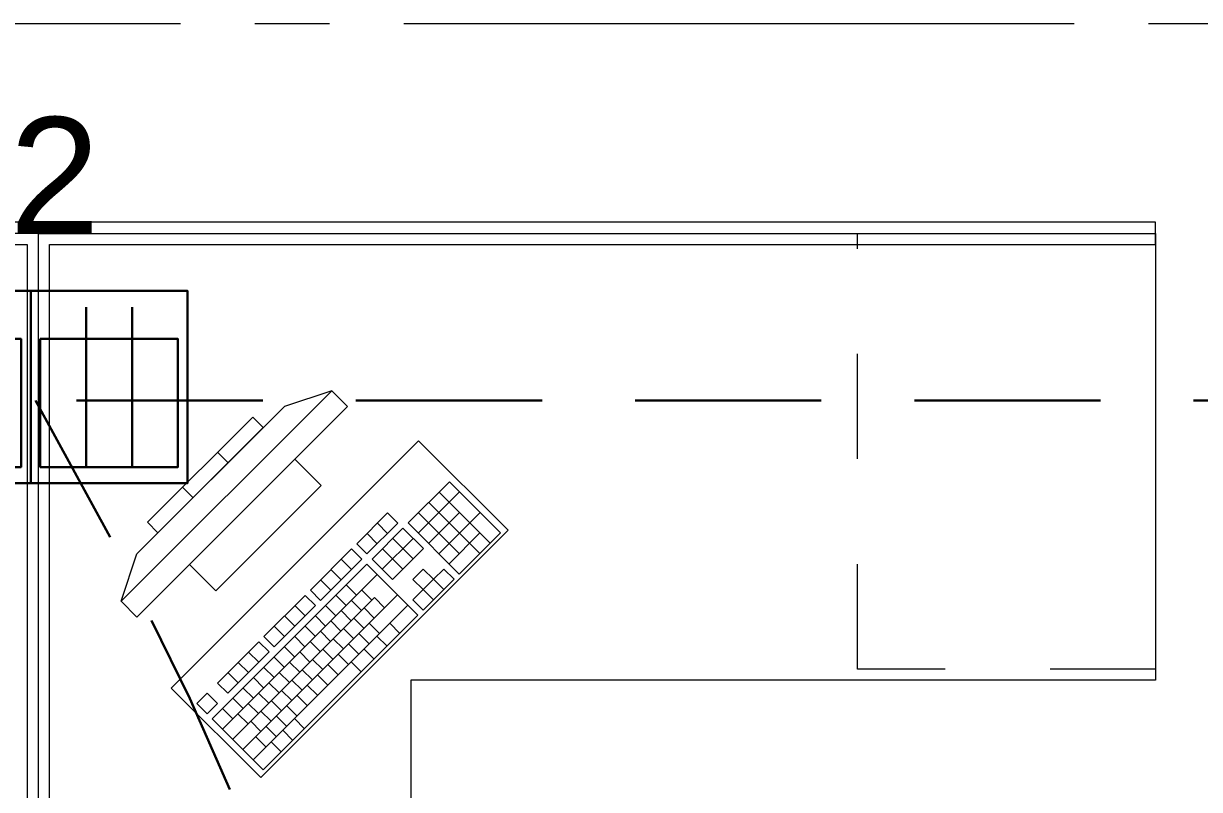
# Model space of a CAD drawing. Header units: inches. Extents: x -19 to 5698, y -728 to 92.
# Drawn here: x 196.864 to 198.443, y 19.871 to 20.9 of the extents above; entities that cross this region are included whole.
import ezdxf

# ---------------------------------------------------------------- set-up
doc = ezdxf.new("R2010")
doc.units = ezdxf.units.IN
doc.header["$MEASUREMENT"] = 0
for name, pattern in [('HIDDEN', [0.375, 0.25, -0.125]), ('Punto & Raya', [0.65, 0.5, -0.075, 0, -0.075]), ('Rayas', [0.282222, 0.141111, -0.141111])]:
    doc.linetypes.add(name, pattern=pattern)
doc.layers.get('0').update_dxf_attribs({"color": 61})
doc.layers.add('00 conduct tomacorr', color=120, linetype='HIDDEN', lineweight=30)
doc.layers.add('00 IE LUZ EMERGENCIA', color=253, linetype='Continuous', lineweight=0)
doc.layers.add('02 _ ARQ _ ALB _ Ejes Generales', color=251, linetype='Continuous')
doc.layers.add('Interior - Mobiliario', color=7, linetype='Continuous')
doc.styles.add('Annotative', font='arial.ttf')

# ---------------------------------------------------------------- blocks, each defined once
blk = doc.blocks.new('CAJA POP UP 6 MODULOS')
at = {"layer": '00 conduct tomacorr', "linetype": 'Continuous'}
for p, q in [((-0.095, -0.165), (-0.095, -0.0151)), ((-0.052, -0.165), (-0.052, -0.0151)), ((0.052, -0.165), (0.052, -0.0151)), ((0.095, -0.165), (0.095, -0.0151)), ((0, -0.165), (0, -0.18))]:
    blk.add_line(p, q, dxfattribs=at)
for points in [[(-0.147, 0), (0.147, 0), (0.147, -0.18), (-0.147, -0.18)], [(0, 0), (0.147, 0), (0.147, -0.18), (0, -0.18)]]:
    blk.add_lwpolyline(points, close=True, dxfattribs=at)
for points in [[(-0.138, -0.045), (-0.009, -0.045), (-0.009, -0.165), (-0.138, -0.165), (-0.138, -0.045)], [(0.009, -0.045), (0.138, -0.045), (0.138, -0.165), (0.009, -0.165), (0.009, -0.045)]]:
    blk.add_lwpolyline(points, dxfattribs=at)
at = {"color": 1, "insert": (-0.1807, -0.168), "char_height": 0.05, "attachment_point": 1, "rotation": 180}
blk.add_mtext_dynamic_manual_height_columns('{\\fVerdana|b0|i0|c0|p34;2T}', width=0.000481, gutter_width=0.1561, heights=[0], dxfattribs=at)

msp = doc.modelspace()

# ---------------------------------------------------------------- linework, layer by layer
at = {"layer": '00 conduct tomacorr'}
msp.add_line((203.9354, 20.3937), (196.8738, 20.3937), dxfattribs=at)
msp.add_arc((192.3142, 17.7743), 5.264, 350.8266, 29.8415, dxfattribs=at)
at = {"layer": '02 _ ARQ _ ALB _ Ejes Generales', "color": 251, "linetype": 'Punto & Raya', "lineweight": 13, "true_color": 0x636466}
for p, q in [((195.7749, 20.9), (197.7749, 20.9)), ((197.7749, 20.9), (198.7749, 20.9))]:
    msp.add_line(p, q, dxfattribs=at)
at = {"layer": 'Interior - Mobiliario', "color": 175, "linetype": 'Continuous', "lineweight": 13}
for p, q in [((196.8691, 20.633), (195.3841, 20.633)), ((196.8991, 20.633), (196.8691, 20.633)), ((198.3841, 20.633), (196.8991, 20.633)), ((198.3841, 20.603), (198.3841, 20.633)), ((195.3841, 20.603), (196.8691, 20.603)), ((196.8691, 20.603), (196.8691, 19.318)), ((196.8991, 20.603), (198.3841, 20.603)), ((196.8991, 19.318), (196.8991, 20.603)), ((197.2781, 20.4069), (196.9952, 20.124)), ((197.2781, 20.4069), (197.2144, 20.3857)), ((197.2993, 20.3857), (197.2781, 20.4069)), ((197.0164, 20.1028), (197.2993, 20.3857)), ((197.0164, 20.1877), (197.2144, 20.3857)), ((197.172, 20.3715), (197.0306, 20.2301)), ((197.1861, 20.3574), (197.172, 20.3715)), ((197.0447, 20.216), (197.1861, 20.3574)), ((197.139, 20.3102), (197.1248, 20.3244)), ((197.2286, 20.315), (197.0871, 20.1735)), ((197.2639, 20.2796), (197.2286, 20.315)), ((197.0919, 20.2631), (197.0777, 20.2772)), ((197.1225, 20.1382), (197.2639, 20.2796)), ((197.436, 20.2846), (197.3806, 20.2292)), ((197.5046, 20.216), (197.436, 20.2846)), ((197.3943, 20.2155), (197.4497, 20.2709)), ((197.4907, 20.2022), (197.4222, 20.2707)), ((197.4769, 20.1883), (197.4083, 20.2569)), ((197.0306, 20.2301), (197.0447, 20.216)), ((197.3531, 20.2428), (197.3116, 20.2013)), ((197.3668, 20.2291), (197.3531, 20.2428)), ((197.4493, 20.1882), (197.3945, 20.243)), ((197.4081, 20.2018), (197.4496, 20.2433)), ((197.4218, 20.188), (197.4772, 20.2434)), ((197.3253, 20.1876), (197.3668, 20.2291)), ((197.3392, 20.2014), (197.3254, 20.2151)), ((197.3737, 20.2223), (197.3322, 20.1807)), ((197.353, 20.2153), (197.3393, 20.229)), ((197.4011, 20.1948), (197.3737, 20.2223)), ((197.3806, 20.2292), (197.4492, 20.1606)), ((197.4355, 20.1743), (197.477, 20.2159)), ((197.4492, 20.1606), (197.5046, 20.216)), ((197.3116, 20.2013), (197.3253, 20.1876)), ((197.3459, 20.167), (197.3874, 20.2085)), ((197.3873, 20.181), (197.3599, 20.2084)), ((196.9952, 20.124), (197.0164, 20.1877)), ((197.3047, 20.1944), (197.2493, 20.139)), ((197.3184, 20.1806), (197.3047, 20.1944)), ((197.3734, 20.1671), (197.346, 20.1946)), ((197.3596, 20.1533), (197.4011, 20.1948)), ((197.0871, 20.1735), (197.1225, 20.1382)), ((197.3252, 20.1738), (197.1175, 19.9661)), ((197.263, 20.1253), (197.3184, 20.1806)), ((197.2907, 20.153), (197.277, 20.1667)), ((197.3045, 20.1668), (197.2908, 20.1805)), ((197.3938, 20.1052), (197.3252, 20.1738)), ((197.3322, 20.1807), (197.3596, 20.1533)), ((197.401, 20.1673), (197.3871, 20.1534)), ((197.4147, 20.1536), (197.401, 20.1673)), ((197.4286, 20.1674), (197.4147, 20.1536)), ((197.4423, 20.1537), (197.4286, 20.1674)), ((197.1312, 19.9524), (197.339, 20.1601)), ((197.2768, 20.1391), (197.2631, 20.1528)), ((197.3871, 20.1534), (197.4009, 20.1397)), ((197.4007, 20.1121), (197.4423, 20.1537)), ((197.4009, 20.1397), (197.4147, 20.1536)), ((197.4284, 20.1398), (197.4147, 20.1536)), ((197.2493, 20.139), (197.263, 20.1253)), ((197.3113, 20.1324), (197.2975, 20.1461)), ((197.3319, 20.1256), (197.3182, 20.1393)), ((197.4009, 20.1397), (197.387, 20.1259)), ((197.4146, 20.126), (197.4009, 20.1397)), ((196.9952, 20.124), (197.0164, 20.1028)), ((197.145, 19.9387), (197.3354, 20.1291)), ((197.1587, 19.9249), (197.3664, 20.1327)), ((197.1724, 19.9112), (197.3801, 20.1189)), ((197.2424, 20.132), (197.187, 20.0767)), ((197.2561, 20.1183), (197.2424, 20.132)), ((197.2974, 20.1185), (197.2837, 20.1323)), ((197.318, 20.1117), (197.3043, 20.1255)), ((197.3491, 20.1153), (197.3354, 20.1291)), ((197.387, 20.1259), (197.4007, 20.1121)), ((197.1861, 19.8975), (197.3938, 20.1052)), ((197.2007, 20.0629), (197.2561, 20.1183)), ((197.2284, 20.0906), (197.2147, 20.1044)), ((197.2422, 20.1045), (197.2285, 20.1182)), ((197.2697, 20.0908), (197.256, 20.1046)), ((197.2836, 20.1047), (197.2698, 20.1184)), ((197.3042, 20.0979), (197.2905, 20.1116)), ((197.3352, 20.1015), (197.3215, 20.1152)), ((197.2145, 20.0768), (197.2008, 20.0905)), ((197.2559, 20.077), (197.2422, 20.0907)), ((197.2904, 20.0841), (197.2766, 20.0978)), ((197.3075, 20.0738), (197.2938, 20.0875)), ((197.3214, 20.0876), (197.3077, 20.1014)), ((197.342, 20.0809), (197.3283, 20.0946)), ((197.3696, 20.081), (197.3559, 20.0947)), ((197.187, 20.0767), (197.2007, 20.0629)), ((197.242, 20.0631), (197.2283, 20.0769)), ((197.2765, 20.0702), (197.2628, 20.0839)), ((197.2937, 20.06), (197.28, 20.0737)), ((197.3282, 20.067), (197.3144, 20.0807)), ((197.3523, 20.0637), (197.3385, 20.0774)), ((197.18, 20.0697), (197.1246, 20.0143)), ((197.1384, 20.0006), (197.1938, 20.056)), ((197.1799, 20.0422), (197.1662, 20.0559)), ((197.1938, 20.056), (197.18, 20.0697)), ((197.2282, 20.0493), (197.2145, 20.063)), ((197.2488, 20.0425), (197.2351, 20.0562)), ((197.2627, 20.0564), (197.2489, 20.0701)), ((197.2798, 20.0461), (197.2661, 20.0598)), ((197.3143, 20.0532), (197.3006, 20.0669)), ((197.335, 20.0464), (197.3212, 20.0601)), ((197.1661, 20.0283), (197.1523, 20.042)), ((197.2143, 20.0355), (197.2006, 20.0492)), ((197.235, 20.0287), (197.2212, 20.0424)), ((197.266, 20.0323), (197.2523, 20.046)), ((197.3005, 20.0393), (197.2868, 20.053)), ((197.3176, 20.0291), (197.3039, 20.0428)), ((197.1522, 20.0145), (197.1385, 20.0282)), ((197.2005, 20.0216), (197.1868, 20.0353)), ((197.2211, 20.0148), (197.2074, 20.0285)), ((197.2521, 20.0184), (197.2384, 20.0321)), ((197.2728, 20.0116), (197.2591, 20.0253)), ((197.2866, 20.0255), (197.2729, 20.0392)), ((197.1246, 20.0143), (197.1384, 20.0006)), ((197.1866, 20.0078), (197.1729, 20.0215)), ((197.2073, 20.001), (197.1936, 20.0147)), ((197.2383, 20.0046), (197.2246, 20.0183)), ((197.2589, 19.9978), (197.2452, 20.0115)), ((197.1108, 20.0005), (197.097, 19.9867)), ((197.1245, 19.9868), (197.1108, 20.0005)), ((197.1589, 19.9801), (197.1452, 19.9938)), ((197.1728, 19.9939), (197.1591, 20.0076)), ((197.1934, 19.9871), (197.1797, 20.0008)), ((197.2244, 19.9907), (197.2107, 20.0044)), ((197.2451, 19.9839), (197.2314, 19.9976)), ((197.097, 19.9867), (197.1107, 19.9729)), ((197.1107, 19.9729), (197.1245, 19.9868)), ((197.1451, 19.9662), (197.1314, 19.9799)), ((197.1796, 19.9733), (197.1659, 19.987)), ((197.1967, 19.963), (197.183, 19.9767)), ((197.2106, 19.9769), (197.1969, 19.9906)), ((197.2312, 19.9701), (197.2175, 19.9838)), ((197.1175, 19.9661), (197.1861, 19.8975)), ((197.1657, 19.9594), (197.152, 19.9731)), ((197.1829, 19.9492), (197.1692, 19.9629)), ((197.2174, 19.9562), (197.2037, 19.9699)), ((197.2415, 19.9529), (197.2278, 19.9666)), ((197.2035, 19.9424), (197.1898, 19.9561)), ((197.2259, 19.9373), (197.2122, 19.951)), ((197.1897, 19.9285), (197.176, 19.9422)), ((197.2103, 19.9217), (197.1966, 19.9355))]:
    msp.add_line(p, q, dxfattribs=at)
at = {"layer": 'Interior - Mobiliario', "color": 175, "linetype": 'Rayas', "lineweight": 13}
for p, q in [((197.9841, 20.033), (197.9841, 20.618)), ((198.3841, 20.033), (197.9841, 20.033))]:
    msp.add_line(p, q, dxfattribs=at)
at = {"layer": 'Interior - Mobiliario', "color": 175, "linetype": 'Continuous', "lineweight": 13, "flags": 128}
for points in [[(196.8841, 20.618), (195.3841, 20.618), (195.3841, 20.018), (196.3841, 20.018), (196.3841, 19.318), (196.8841, 19.318)], [(196.8841, 20.618), (198.3841, 20.618), (198.3841, 20.018), (197.3841, 20.018), (197.3841, 19.318), (196.8841, 19.318)], [(197.0624, 20.0074), (197.1826, 19.8872), (197.5149, 20.2195), (197.3947, 20.3397)]]:
    msp.add_lwpolyline(points, close=True, dxfattribs=at)

# ---------------------------------------------------------------- block references
at = {"layer": '00 conduct tomacorr', "xscale": 1.432830642179531, "yscale": 1.432830642179531, "zscale": 1.432830642179531}
msp.add_blockref('CAJA POP UP 6 MODULOS', (196.8738, 20.5408), dxfattribs=at)

# ---------------------------------------------------------------- texts
at = {"layer": '00 IE LUZ EMERGENCIA', "style": 'Annotative'}
msp.add_attdef('2', (196.8453, 20.618), '', height=0.1562, dxfattribs=at)

doc.saveas('drawing.dxf')
